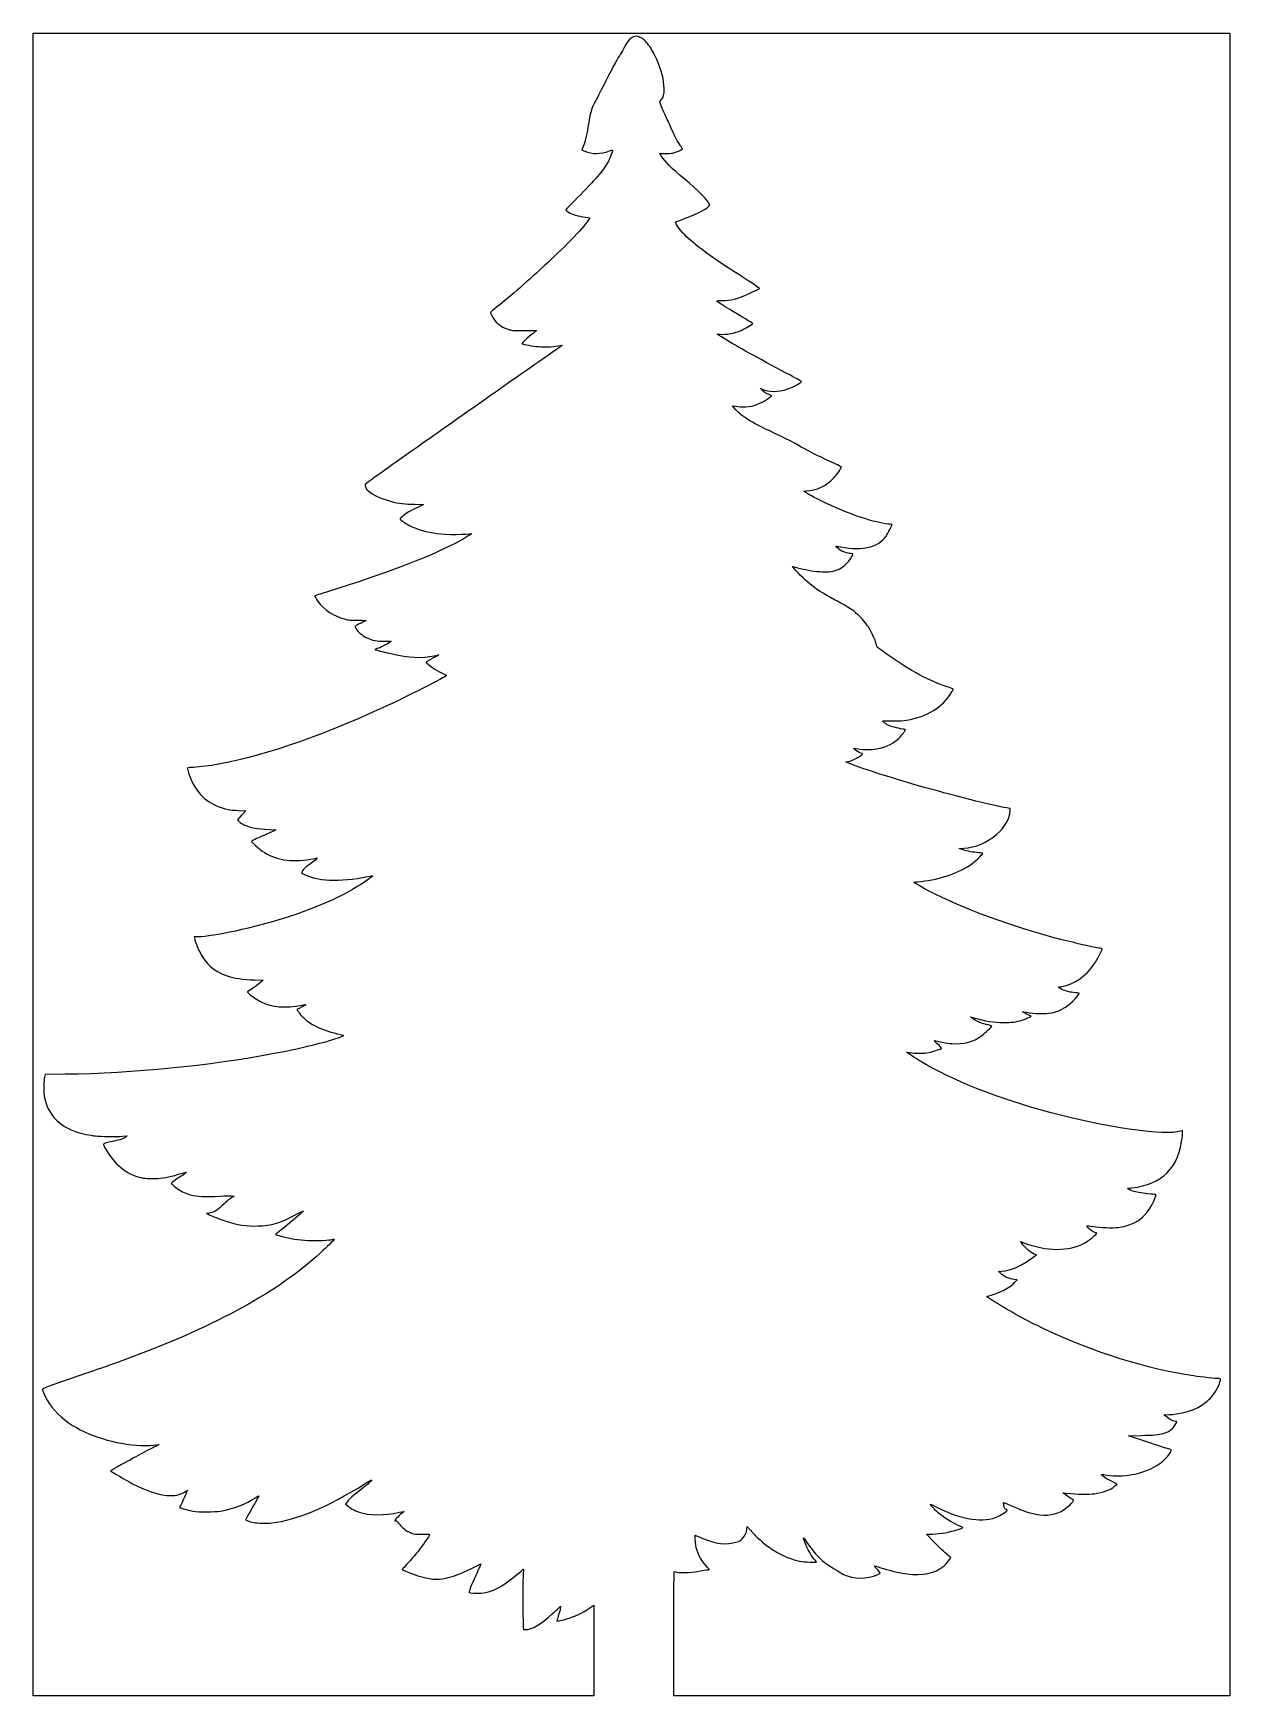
# Model space of a CAD drawing. Extents: x 0 to 102, y 0 to 141.
import ezdxf

# ---------------------------------------------------------------- set-up
doc = ezdxf.new("R2010")
doc.units = 0
doc.layers.add('Layer_2', color=7, linetype='CONTINUOUS')

msp = doc.modelspace()

# ---------------------------------------------------------------- linework, layer by layer
at = {"layer": 'Layer_2', "color": 7}
for points in [[(0, 70.555554), (0, 141.111105), (50.764723, 141.111105), (101.529446, 141.111105), (101.529446, 70.555554), (101.529446, 0), (77.946253, 0), (54.363056, 0), (54.363056, 5.276405)], [(53.289967, 134.945569), (53.162991, 135.288815), (53.282998, 135.446035)], [(46.659057, 131.485261), (46.539314, 131.201336), (46.791115, 131.0974)], [(53.293777, 130.708293), (53.167396, 130.906485), (53.615299, 130.903408)], [(47.051203, 125.464214), (47.23588, 125.441299), (47.124173, 125.276966)], [(61.841946, 110.826), (61.683196, 110.991269), (61.862917, 110.901557)], [(65.635812, 102.088048), (65.387363, 102.252595), (65.528473, 102.261696)], [(32.376946, 101.126227), (33.127363, 101.123845), (32.482779, 100.805753)], [(72.206313, 82.609529), (72.075537, 82.743961), (72.911869, 82.746077)], [(69.252714, 79.140436), (68.95528, 79.260607), (69.142795, 79.300824)], [(17.426727, 75.146255), (18.043593, 75.124135), (17.682631, 74.736079), (17.32167, 74.348022), (17.485221, 74.19671)], [(82.902787, 75.126559), (82.902787, 75.308262), (82.735219, 75.328211)], [(20.037778, 73.524867), (20.584584, 73.499811), (20.334153, 73.370541)], [(47.475047, 7.641063), (47.554422, 7.699237), (47.554422, 3.849658), (47.554422, 0.000077), (23.777205, 0.000077), (-0.000018, 0.000077), (-0.000018, 70.555554), (0, 70.555554)], [(78.916398, 71.801641), (78.581261, 71.911774), (78.969314, 71.934607)], [(22.807638, 69.957027), (22.753957, 69.85322), (22.907911, 69.762997)], [(13.983029, 64.417345), (13.646894, 64.417345), (13.671678, 64.30269)], [(18.807274, 60.760745), (19.504605, 60.737435), (19.145011, 60.440488)], [(79.68324, 57.505013), (79.533761, 57.639477), (79.815981, 57.552685)], [(2.69875, 52.745973), (1.005416, 52.722743), (0.956744, 52.511076)], [(7.584722, 47.492759), (7.955139, 47.519164), (7.832421, 47.412891)], [(16.823404, 42.421172), (17.048614, 42.397333), (16.894012, 42.309518)], [(14.922008, 40.966922), (14.699841, 40.946787), (14.862028, 40.864361)], [(84.960169, 37.297638), (85.130198, 37.420836), (85.030725, 37.445336)], [(82.038653, 35.890454), (81.897723, 36.011149), (82.144486, 36.03475)], [(83.326113, 35.122694), (83.484863, 35.295419), (83.225759, 35.323624)], [(81.58068, 33.438394), (80.875944, 33.882139), (80.998597, 33.914289)], [(96.243418, 23.610636), (95.927765, 23.837289), (96.378805, 23.860122)], [(94.502878, 21.547772), (92.926728, 22.073915), (93.991351, 22.095135)], [(12.97672, 17.359635), (13.094689, 17.438436), (12.985703, 17.222533)], [(87.76738, 16.937649), (87.365419, 17.224179), (87.612363, 17.201769)], [(91.788366, 17.803625), (91.97798, 17.969569), (91.488392, 18.205524)], [(12.54058, 16.226531), (12.416295, 15.979735), (12.507887, 15.944913)], [(26.652, 16.474334), (26.497349, 16.273354), (26.610133, 16.167526)], [(31.085663, 15.569917), (31.46202, 15.649588), (31.29733, 15.508396)], [(60.561781, 14.141635), (60.589583, 14.366208), (60.827608, 14.083996)], [(76.508711, 12.979469), (75.797902, 13.705417), (76.30763, 13.726451)], [(77.782301, 11.584138), (77.873, 11.720634), (77.786153, 11.789127)], [(37.240588, 10.830639), (37.986766, 11.201342), (37.932442, 11.059946)], [(44.570139, 7.445261), (44.743219, 7.602437), (44.718745, 7.39077)], [(41.584017, 5.882645), (41.600184, 5.609243), (41.775317, 5.609243)]]:
    msp.add_lwpolyline(points, dxfattribs=at)
for points in [[(50.058754, 139.733678), (49.976445, 139.569664), (49.865349, 139.379848), (49.811871, 139.311938)], [(50.92923, 140.796001), (50.614643, 140.661153), (50.380895, 140.375884), (50.058754, 139.733678)], [(51.487917, 140.762424), (51.238772, 140.882024), (51.1433, 140.887761), (50.92923, 140.796001)], [(52.217018, 140.112471), (51.966334, 140.450532), (51.76647, 140.628708), (51.487917, 140.762424)], [(52.904792, 138.878702), (52.620373, 139.504982), (52.477765, 139.760801), (52.217018, 140.112471)], [(49.811871, 139.311938), (49.639305, 139.092808), (49.226203, 138.335218), (48.590353, 137.0718)], [(53.531934, 136.419128), (53.52868, 137.155514), (53.325559, 137.952194), (52.904792, 138.878702)], [(48.590353, 137.0718), (48.248581, 136.392702), (47.860635, 135.63864), (47.728251, 135.396105)], [(53.282998, 135.446035), (53.493339, 135.721595), (53.534297, 135.881702), (53.531934, 136.419128)], [(47.728251, 135.396105), (47.359596, 134.7207), (47.258139, 134.377501), (47.064173, 133.149716)], [(53.682508, 134.055517), (53.536448, 134.35626), (53.359801, 134.756783), (53.289967, 134.945569)], [(47.064173, 133.149716), (46.937057, 132.345108), (46.821556, 131.870569), (46.659057, 131.485261)], [(54.19167, 132.926628), (54.057693, 133.246774), (53.828569, 133.754774), (53.682508, 134.055517)], [(54.932405, 131.555204), (54.665031, 131.908513), (54.455026, 132.297319), (54.19167, 132.926628)], [(54.274863, 130.946798), (54.492663, 130.994613), (55.041689, 131.231744), (55.080683, 131.294845)], [(55.080683, 131.294845), (55.092748, 131.31435), (55.026015, 131.43151), (54.932405, 131.555204)], [(48.801507, 130.24555), (48.43127, 129.537609), (47.912335, 128.918328), (46.399098, 127.378606)], [(46.791115, 131.0974), (47.435281, 130.83151), (48.089561, 130.840198), (48.909346, 131.125526)], [(49.129831, 131.19805), (49.203801, 131.19805), (49.018497, 130.660461), (48.801507, 130.24555)], [(48.909346, 131.125526), (49.023947, 131.165414), (49.123166, 131.19805), (49.129831, 131.19805)], [(55.333196, 128.682185), (54.069446, 129.738836), (53.639731, 130.165744), (53.293777, 130.708293)], [(53.615299, 130.903408), (53.867513, 130.901688), (54.155673, 130.920632), (54.274863, 130.946798)], [(57.213839, 126.847075), (56.955613, 127.236806), (56.319544, 127.857476), (55.333196, 128.682185)], [(46.399098, 127.378606), (45.734552, 126.702429), (45.190833, 126.136133), (45.190833, 126.12017)], [(45.190833, 126.12017), (45.190833, 126.080094), (45.391197, 125.931243), (45.56125, 125.844988)], [(45.56125, 125.844988), (45.862642, 125.692113), (46.474264, 125.535807), (47.051203, 125.464214)], [(55.06956, 125.304329), (55.794738, 125.574899), (56.240085, 125.765829), (56.708193, 126.006843)], [(56.708193, 126.006843), (57.068328, 126.192266), (57.396946, 126.442994), (57.396946, 126.532347)], [(57.396946, 126.532347), (57.396946, 126.553451), (57.314547, 126.695078), (57.213839, 126.847075)], [(47.124173, 125.276966), (46.565021, 124.454388), (45.107508, 122.955053), (42.966383, 120.999868)], [(55.463943, 123.805893), (54.976022, 124.270574), (54.469681, 124.938582), (54.511128, 125.062922)], [(54.511128, 125.062922), (54.51806, 125.083679), (54.769343, 125.192313), (55.06956, 125.304329)], [(59.601806, 120.793355), (57.934193, 121.83454), (56.234706, 123.07184), (55.463943, 123.805893)], [(42.966383, 120.999868), (41.586764, 119.740059), (39.836529, 118.235217), (39.116937, 117.690133)], [(61.630229, 119.444075), (61.630229, 119.476362), (60.391532, 120.300285), (59.601806, 120.793355)], [(58.441304, 118.416377), (59.265235, 118.41381), (59.698824, 118.531379), (60.81889, 119.061032)], [(60.81889, 119.061032), (61.177842, 119.230771), (61.507248, 119.380976), (61.550905, 119.394821)], [(61.550905, 119.394821), (61.594561, 119.408667), (61.630258, 119.43083), (61.630229, 119.444075)], [(38.807623, 117.40444), (38.803998, 117.308745), (39.018165, 116.899687), (39.167567, 116.716998)], [(39.116937, 117.690133), (38.947923, 117.562106), (38.808731, 117.433544), (38.807623, 117.40444)], [(58.035611, 118.350914), (57.951545, 118.417536), (57.953749, 118.417892), (58.441304, 118.416377)], [(59.284306, 117.545597), (58.80503, 117.82929), (58.207799, 118.214459), (58.035611, 118.350914)], [(61.055872, 116.464155), (61.045315, 116.495799), (60.644667, 116.740378), (59.284306, 117.545597)], [(39.167567, 116.716998), (39.469788, 116.347433), (39.871676, 116.09962), (40.410696, 115.950452)], [(40.410696, 115.950452), (40.671104, 115.878385), (40.771072, 115.872253), (41.704223, 115.871103)], [(41.704223, 115.871103), (42.260441, 115.870415), (42.712878, 115.86755), (42.70964, 115.864729)], [(42.70964, 115.864729), (42.706385, 115.861911), (42.570024, 115.760711), (42.406578, 115.639845)], [(58.287708, 115.563422), (58.788178, 115.507985), (59.523694, 115.642264), (60.070439, 115.888885)], [(60.070439, 115.888885), (60.425595, 116.049086), (61.069024, 116.424702), (61.055872, 116.464155)], [(42.406578, 115.639845), (41.991206, 115.332678), (41.43361, 114.789), (41.497364, 114.753322)], [(41.497364, 114.753322), (41.593196, 114.699693), (42.428827, 114.550084), (42.8625, 114.508915)], [(42.8625, 114.508915), (43.379559, 114.459829), (44.021624, 114.485764), (44.554381, 114.577228)], [(44.836604, 114.577757), (44.788897, 114.543216), (44.170425, 114.112291), (43.462223, 113.620148)], [(44.554381, 114.577228), (44.907518, 114.63786), (44.919622, 114.637883), (44.836604, 114.577757)], [(58.031946, 115.58279), (58.031946, 115.587719), (58.14704, 115.579004), (58.287708, 115.563422)], [(58.622848, 115.207353), (58.297852, 115.408914), (58.031946, 115.57786), (58.031946, 115.58279)], [(63.94038, 112.240989), (61.413649, 113.579698), (59.758704, 114.502901), (58.622848, 115.207353)], [(43.462223, 113.620148), (42.049594, 112.638483), (39.773336, 111.039497), (35.292718, 107.881383)], [(65.184687, 111.556599), (65.179078, 111.5734), (64.619153, 111.881364), (63.94038, 112.240989)], [(64.029167, 110.918649), (64.467666, 111.060471), (65.212913, 111.471914), (65.184687, 111.556599)], [(61.072022, 109.496894), (61.58651, 109.63298), (62.128374, 109.8999), (62.52509, 110.212666)], [(62.442826, 110.437605), (62.208701, 110.518784), (62.019683, 110.640961), (61.841946, 110.826)], [(61.862917, 110.901557), (62.388639, 110.639127), (63.184304, 110.645411), (64.029167, 110.918649)], [(62.64856, 110.365466), (62.622081, 110.375097), (62.529498, 110.407551), (62.442826, 110.437605)], [(62.52509, 110.212666), (62.636747, 110.300693), (62.679884, 110.354081), (62.64856, 110.365466)], [(59.605069, 109.152764), (59.325148, 109.45032), (59.283079, 109.525287), (59.416598, 109.488613)], [(59.416598, 109.488613), (59.842199, 109.371717), (60.61338, 109.375572), (61.072022, 109.496894)], [(63.281634, 106.976259), (60.988607, 108.048798), (60.209975, 108.509745), (59.605069, 109.152764)], [(35.292718, 107.881383), (33.680802, 106.745238), (31.415538, 105.14892), (30.258795, 104.334003)], [(64.851497, 106.175233), (64.498559, 106.37702), (63.792121, 106.737483), (63.281634, 106.976259)], [(67.239446, 104.941246), (66.118579, 105.469267), (65.782431, 105.642974), (64.851497, 106.175233)], [(68.58, 104.269159), (68.58, 104.308439), (68.53727, 104.329865), (67.239446, 104.941246)], [(30.258795, 104.334003), (28.271594, 102.934032), (28.155519, 102.846394), (28.153648, 102.74459)], [(65.528473, 102.261696), (66.545598, 102.32725), (67.252943, 102.653761), (67.924635, 103.367777)], [(67.924635, 103.367777), (68.170081, 103.628687), (68.58, 104.192485), (68.58, 104.269159)], [(28.153648, 102.74459), (28.145473, 102.299275), (29.064294, 101.721301), (30.304163, 101.391847)], [(70.290973, 100.001816), (68.66227, 100.536991), (66.545195, 101.485766), (65.635812, 102.088048)], [(30.304163, 101.391847), (31.059969, 101.191018), (31.543929, 101.128999), (32.376946, 101.126227)], [(32.482779, 100.805753), (31.779575, 100.458733), (31.581214, 100.335442), (31.299759, 100.070465)], [(31.299759, 100.070465), (31.119866, 99.901102), (31.116029, 99.893525), (31.176285, 99.826477)], [(31.176285, 99.826477), (31.289395, 99.70062), (31.657068, 99.45865), (31.982225, 99.296074)], [(31.982225, 99.296074), (32.561636, 99.006377), (33.376174, 98.775967), (34.254723, 98.653251)], [(72.559783, 99.45203), (71.93107, 99.52055), (71.262769, 99.682493), (70.290973, 100.001816)], [(72.368955, 98.437163), (72.534277, 98.670118), (72.899757, 99.373346), (72.870639, 99.402463)], [(72.870639, 99.402463), (72.860956, 99.412147), (72.721068, 99.434452), (72.559783, 99.45203)], [(36.300833, 98.081002), (34.017799, 96.804186), (30.152049, 95.313341), (24.888473, 93.679767)], [(34.254723, 98.653251), (35.030018, 98.544959), (36.85998, 98.549521), (37.214291, 98.660633)], [(37.214291, 98.660633), (37.318807, 98.693409), (36.746392, 98.330187), (36.300833, 98.081002)], [(68.624429, 97.150285), (68.470566, 97.228782), (68.073238, 97.541898), (68.097154, 97.565811)], [(68.097154, 97.565811), (68.105621, 97.574277), (68.293123, 97.549856), (68.513838, 97.51155)], [(68.513838, 97.51155), (70.435531, 97.178045), (71.688957, 97.478993), (72.368955, 98.437163)], [(67.887646, 95.458018), (68.581828, 95.624139), (69.149854, 96.083244), (69.490746, 96.753714)], [(69.408791, 96.943288), (69.253743, 96.943288), (68.790592, 97.065515), (68.624429, 97.150285)], [(69.490746, 96.753714), (69.57513, 96.919677), (69.564922, 96.943288), (69.408791, 96.943288)], [(65.687223, 94.536689), (65.307303, 94.866074), (64.400568, 95.809506), (64.432873, 95.841812)], [(64.432873, 95.841812), (64.438959, 95.847897), (64.632401, 95.80531), (64.862736, 95.747165)], [(64.862736, 95.747165), (65.857258, 95.496113), (66.307822, 95.42186), (66.957223, 95.40199)], [(66.957223, 95.40199), (67.50581, 95.385215), (67.609461, 95.391433), (67.887646, 95.458018)], [(23.889414, 93.362571), (23.866925, 93.341378), (24.020436, 93.07549), (24.181165, 92.857262)], [(24.888473, 93.679767), (24.345195, 93.511161), (23.895619, 93.368421), (23.889414, 93.362571)], [(68.00397, 93.031622), (67.075238, 93.50579), (66.281604, 94.021368), (65.687223, 94.536689)], [(24.181165, 92.857262), (24.692467, 92.163048), (25.492889, 91.639551), (26.415046, 91.396243)], [(69.736219, 91.974601), (69.621823, 92.10756), (68.637759, 92.708037), (68.00397, 93.031622)], [(70.015055, 91.716005), (69.89517, 91.819325), (69.769694, 91.935694), (69.736219, 91.974601)], [(26.415046, 91.396243), (26.812819, 91.291294), (26.85764, 91.286978), (27.578992, 91.284219)], [(28.249271, 91.249725), (27.958807, 91.134853), (27.305, 90.793088), (27.305, 90.756121)], [(27.305, 90.756121), (27.305, 90.670126), (27.521882, 90.384977), (27.748606, 90.172887)], [(27.578992, 91.284219), (28.060195, 91.282367), (28.300558, 91.27001), (28.249271, 91.249725)], [(70.864407, 90.716761), (70.630251, 91.071581), (70.267214, 91.498682), (70.015055, 91.716005)], [(71.579989, 89.081451), (71.57438, 89.318182), (71.155195, 90.276132), (70.864407, 90.716761)], [(27.748606, 90.172887), (28.051308, 89.889724), (28.514241, 89.66241), (28.987094, 89.56475)], [(28.987094, 89.56475), (29.271375, 89.506036), (29.429887, 89.49567), (29.871273, 89.506912)], [(29.287626, 88.914975), (29.138216, 88.861709), (29.004342, 88.808274), (28.990126, 88.796225)], [(30.381236, 89.492783), (30.296673, 89.408217), (29.519713, 88.997711), (29.287626, 88.914975)], [(29.871273, 89.506912), (30.167061, 89.514452), (30.396548, 89.50797), (30.381236, 89.492783)], [(72.541, 88.329278), (71.632188, 88.97784), (71.581505, 89.017512), (71.579989, 89.081451)], [(28.990126, 88.796225), (28.967583, 88.777122), (30.289892, 88.462617), (30.99153, 88.320184)], [(30.99153, 88.320184), (32.238442, 88.067055), (33.409467, 88.07922), (34.412854, 88.355723)], [(33.340543, 87.750735), (33.305618, 87.715812), (33.618609, 87.436931), (33.919583, 87.2348)], [(33.920332, 88.071084), (33.610301, 87.903743), (33.349393, 87.759588), (33.340543, 87.750735)], [(34.412854, 88.355723), (34.451999, 88.366518), (34.230366, 88.23842), (33.920332, 88.071084)], [(77.655211, 85.597201), (76.085885, 86.106542), (74.37469, 87.020686), (72.541, 88.329278)], [(35.065237, 86.603366), (35.069206, 86.506489), (31.56494, 84.726264), (29.68625, 83.870758)], [(33.919583, 87.2348), (34.094208, 87.117526), (34.42322, 86.932273), (34.650722, 86.823129)], [(34.650722, 86.823129), (34.878224, 86.713983), (35.064756, 86.615093), (35.065237, 86.603366)], [(74.100973, 82.808763), (75.870705, 83.112716), (77.155979, 83.898391), (77.895008, 85.128018)], [(78.069723, 85.440692), (78.069723, 85.452783), (77.883192, 85.523208), (77.655211, 85.597201)], [(77.895008, 85.128018), (77.9911, 85.287903), (78.069723, 85.428606), (78.069723, 85.440692)], [(29.68625, 83.870758), (23.925601, 81.247504), (18.876519, 79.548019), (15.134167, 78.972627)], [(72.54875, 82.374706), (72.432333, 82.429919), (72.278237, 82.535588), (72.206313, 82.609529)], [(73.757015, 82.054996), (73.319296, 82.124494), (72.769685, 82.26992), (72.54875, 82.374706)], [(72.911869, 82.746077), (73.533889, 82.747665), (73.838594, 82.763699), (74.100973, 82.808763)], [(73.444031, 81.262294), (73.646284, 81.4514), (74.01278, 81.918929), (74.01278, 81.987834)], [(74.01278, 81.987834), (74.01278, 82.002439), (73.897686, 82.032665), (73.757015, 82.054996)], [(69.69125, 80.328474), (69.604446, 80.4213), (69.598103, 80.438106), (69.655973, 80.421964)], [(71.225833, 80.326873), (72.143795, 80.412545), (72.856778, 80.71321), (73.444031, 81.262294)], [(69.142795, 79.300824), (69.427392, 79.361858), (69.801875, 79.531139), (70.105773, 79.736119)], [(75.612543, 77.101681), (73.026177, 77.826875), (70.497803, 78.637395), (69.252714, 79.140436)], [(69.655973, 80.421964), (69.982427, 80.3309), (70.762627, 80.283643), (71.225833, 80.326873)], [(70.229238, 80.007404), (70.028623, 80.066166), (69.820271, 80.190509), (69.69125, 80.328474)], [(70.105773, 79.736119), (70.256135, 79.837452), (70.379167, 79.930125), (70.379167, 79.941962)], [(70.379167, 79.941962), (70.379167, 79.953789), (70.311698, 79.983248), (70.229238, 80.007404)], [(13.277141, 78.77538), (13.104417, 78.77538), (13.088101, 78.768501), (13.088576, 78.696005)], [(13.088576, 78.696005), (13.089449, 78.563692), (13.355627, 77.815181), (13.513608, 77.500824)], [(15.134167, 78.972627), (14.4865, 78.873048), (13.566982, 78.77538), (13.277141, 78.77538)], [(13.513608, 77.500824), (14.121789, 76.290636), (15.141555, 75.521698), (16.527639, 75.228148)], [(82.735219, 75.328211), (82.039092, 75.4111), (78.492615, 76.294133), (75.612543, 77.101681)], [(16.527639, 75.228148), (16.69133, 75.193483), (17.068941, 75.159087), (17.426727, 75.146255)], [(81.777523, 73.140205), (82.440383, 73.710678), (82.902787, 74.526928), (82.902787, 75.126559)], [(17.485221, 74.19671), (17.575173, 74.113485), (17.777516, 73.983159), (17.934872, 73.907089)], [(17.934872, 73.907089), (18.416755, 73.674139), (18.968326, 73.573889), (20.037778, 73.524867)], [(19.575681, 73.025728), (18.905127, 72.741245), (18.520834, 72.561005), (18.520834, 72.530999)], [(18.520834, 72.530999), (18.520834, 72.479281), (19.219385, 71.832661), (19.420417, 71.698292)], [(20.334153, 73.370541), (20.196417, 73.299442), (19.855105, 73.144274), (19.575681, 73.025728)], [(78.969314, 71.934607), (79.943613, 71.991926), (80.94063, 72.419959), (81.777523, 73.140205)], [(19.420417, 71.698292), (20.55125, 70.942433), (21.867369, 70.717839), (23.523727, 70.998054)], [(23.496678, 70.593532), (23.082628, 70.312907), (22.908481, 70.152035), (22.807638, 69.957027)], [(24.009111, 71.003171), (23.954983, 70.932207), (23.724388, 70.747869), (23.496678, 70.593532)], [(23.523727, 70.998054), (23.801464, 71.045038), (24.046438, 71.094441), (24.068114, 71.10784)], [(24.068114, 71.10784), (24.089789, 71.121228), (24.063238, 71.074132), (24.009111, 71.003171)], [(80.248136, 71.555771), (79.769412, 71.589479), (79.296091, 71.676866), (78.916398, 71.801641)], [(79.511496, 70.507945), (79.794555, 70.694082), (80.574454, 71.421834), (80.574454, 71.499825)], [(80.574454, 71.499825), (80.574454, 71.517976), (80.42761, 71.543135), (80.248136, 71.555771)], [(22.907911, 69.762997), (23.956337, 69.148576), (26.015024, 69.059772), (28.374822, 69.527169)], [(28.554564, 69.38658), (28.237696, 69.140824), (27.377562, 68.58531), (26.899306, 68.317552)], [(28.374822, 69.527169), (28.643077, 69.5803), (28.840745, 69.607232), (28.81408, 69.587017)], [(28.81408, 69.587017), (28.787418, 69.566803), (28.670636, 69.476604), (28.554564, 69.38658)], [(75.023432, 69.090897), (76.6822, 69.217908), (78.351002, 69.74481), (79.511496, 70.507945)], [(26.899306, 68.317552), (25.46313, 67.513478), (23.523334, 66.704975), (21.43125, 66.038479)], [(74.743715, 69.034435), (74.723818, 69.054305), (74.832702, 69.076292), (75.023432, 69.090897)], [(76.535148, 68.033889), (75.834597, 68.380335), (74.845235, 68.932912), (74.743715, 69.034435)], [(87.929871, 64.010127), (83.942873, 64.985302), (79.595319, 66.520531), (76.535148, 68.033889)], [(21.43125, 66.038479), (18.754894, 65.185843), (15.224061, 64.417345), (13.983029, 64.417345)], [(13.671678, 64.30269), (13.732463, 64.021491), (13.916863, 63.521426), (14.092881, 63.16045)], [(90.54629, 63.440839), (90.24339, 63.482355), (88.832965, 63.78924), (87.929871, 64.010127)], [(14.092881, 63.16045), (14.588627, 62.143772), (15.372536, 61.460896), (16.455278, 61.102523)], [(87.272752, 60.204919), (88.352381, 60.392276), (89.313279, 61.059915), (90.0235, 62.116171)], [(90.0235, 62.116171), (90.268531, 62.480582), (90.742759, 63.352214), (90.717889, 63.392457)], [(90.717889, 63.392457), (90.708655, 63.407406), (90.631436, 63.429166), (90.54629, 63.440839)], [(16.455278, 61.102523), (17.091473, 60.891954), (17.751689, 60.796017), (18.807274, 60.760745)], [(18.217616, 59.77041), (18.154666, 59.729965), (18.160455, 59.718136), (18.309167, 59.583328)], [(19.145011, 60.440488), (18.840549, 60.18907), (18.610212, 60.022642), (18.217616, 59.77041)], [(18.309167, 59.583328), (18.520415, 59.39183), (19.040564, 59.043237), (19.340253, 58.892318)], [(87.282626, 59.959192), (87.101267, 60.046685), (86.961358, 60.126748), (86.971719, 60.137109)], [(86.971719, 60.137109), (86.982091, 60.14748), (87.117547, 60.177984), (87.272752, 60.204919)], [(88.450219, 59.669582), (87.956575, 59.708817), (87.637615, 59.787933), (87.282626, 59.959192)], [(88.216359, 58.955757), (88.457143, 59.20414), (88.758898, 59.571358), (88.758898, 59.615996)], [(88.758898, 59.615996), (88.758898, 59.631977), (88.619991, 59.656088), (88.450219, 59.669582)], [(19.340253, 58.892318), (20.262626, 58.427816), (21.347116, 58.342136), (22.819057, 58.617477)], [(22.404253, 58.273831), (22.326729, 58.248378), (22.592767, 57.884118), (22.91785, 57.570629)], [(23.128789, 58.656969), (23.143275, 58.642496), (22.514782, 58.310132), (22.404253, 58.273831)], [(22.819057, 58.617477), (22.980864, 58.647745), (23.120244, 58.665515), (23.128789, 58.656969)], [(84.351289, 57.833186), (84.037974, 57.965859), (83.839595, 58.104786), (84.031677, 58.057023)], [(84.031677, 58.057023), (84.584704, 57.919498), (85.634169, 57.854236), (86.156496, 57.924891)], [(86.156496, 57.924891), (86.9692, 58.034825), (87.657527, 58.379302), (88.216359, 58.955757)], [(22.91785, 57.570629), (23.070359, 57.423563), (23.321277, 57.218575), (23.475447, 57.115104)], [(23.475447, 57.115104), (24.05658, 56.725077), (24.961554, 56.365233), (25.830327, 56.178738)], [(80.852439, 56.984979), (80.300819, 57.126553), (79.911429, 57.299744), (79.68324, 57.505013)], [(79.815981, 57.552685), (80.791256, 57.252762), (81.482544, 57.138073), (82.320704, 57.137139)], [(80.486261, 56.029423), (80.738022, 56.218095), (81.350564, 56.78705), (81.350564, 56.832222)], [(81.350564, 56.832222), (81.350564, 56.845928), (81.126409, 56.914664), (80.852439, 56.984979)], [(82.320704, 57.137139), (83.012174, 57.136345), (83.384803, 57.186489), (83.902965, 57.349969)], [(83.902965, 57.349969), (84.222484, 57.450778), (84.666677, 57.640696), (84.666677, 57.676505)], [(84.666677, 57.676505), (84.666677, 57.689231), (84.524749, 57.759738), (84.351289, 57.833186)], [(26.211389, 55.96931), (25.536584, 55.623865), (23.095618, 55.003655), (20.443472, 54.503791)], [(25.830327, 56.178738), (26.41402, 56.053437), (26.395552, 56.063586), (26.211389, 55.96931)], [(76.861337, 55.219851), (76.620521, 55.411756), (76.390071, 55.641526), (76.462461, 55.617552)], [(76.462461, 55.617552), (76.663629, 55.550922), (77.611407, 55.38316), (77.958072, 55.352818)], [(77.015075, 54.892252), (77.119046, 54.892252), (77.027405, 55.087504), (76.861337, 55.219851)], [(77.958072, 55.352818), (78.920597, 55.268574), (79.776727, 55.497696), (80.486261, 56.029423)], [(20.443472, 54.503791), (14.881732, 53.45553), (8.525664, 52.825888), (2.69875, 52.745973)], [(75.267039, 53.859874), (74.859065, 54.105717), (74.080799, 54.619218), (74.094856, 54.633278)], [(74.094856, 54.633278), (74.100756, 54.639178), (74.247433, 54.618117), (74.420788, 54.586473)], [(74.420788, 54.586473), (74.836176, 54.510633), (75.635355, 54.510485), (75.974377, 54.586209)], [(86.390176, 49.473633), (81.923234, 50.663925), (78.009655, 52.207186), (75.267039, 53.859874)], [(75.974377, 54.586209), (76.112217, 54.61699), (76.388542, 54.69844), (76.588432, 54.767213)], [(76.588432, 54.767213), (76.78832, 54.835983), (76.980312, 54.892252), (77.015075, 54.892252)], [(0.956744, 52.511076), (0.924452, 52.370641), (0.907486, 52.061962), (0.906332, 51.593853)], [(0.906332, 51.593853), (0.904723, 50.9412), (0.911496, 50.862627), (0.996674, 50.545899)], [(0.996674, 50.545899), (1.409483, 49.010903), (2.601341, 48.022327), (4.495819, 47.643568)], [(97.355049, 47.928723), (96.097114, 47.501643), (91.202748, 48.191243), (86.390176, 49.473633)], [(4.495819, 47.643568), (4.729806, 47.596787), (5.087937, 47.538648), (5.291666, 47.514375)], [(5.291666, 47.514375), (5.707212, 47.464861), (7.019951, 47.452494), (7.584722, 47.492759)], [(5.988337, 46.844178), (5.930259, 46.813134), (5.931098, 46.802183), (6.002264, 46.662486)], [(6.885817, 47.077326), (6.419189, 46.985052), (6.093684, 46.900491), (5.988337, 46.844178)], [(6.002264, 46.662486), (6.661242, 45.368927), (7.668341, 44.433546), (8.77938, 44.083137)], [(7.832421, 47.412891), (7.668023, 47.270524), (7.422272, 47.183405), (6.885817, 47.077326)], [(96.220553, 44.397708), (96.972983, 45.146915), (97.390453, 46.159073), (97.506594, 47.515735)], [(97.529269, 47.968059), (97.52112, 47.976181), (97.442734, 47.958481), (97.355049, 47.928723)], [(97.506594, 47.515735), (97.527205, 47.756379), (97.537394, 47.959923), (97.529269, 47.968059)], [(8.77938, 44.083137), (9.304686, 43.917463), (9.651308, 43.875492), (10.318751, 43.896751)], [(10.318751, 43.896751), (11.005519, 43.918632), (11.429266, 43.994919), (12.336053, 44.259979)], [(12.420973, 44.006497), (12.073434, 43.79608), (11.712223, 43.534259), (11.712223, 43.492767)], [(12.336053, 44.259979), (12.642939, 44.349683), (12.925778, 44.43031), (12.964584, 44.439147)], [(12.964584, 44.439147), (13.086691, 44.46696), (12.785265, 44.227059), (12.420973, 44.006497)], [(93.223559, 43.110489), (94.485399, 43.24772), (95.505749, 43.68596), (96.220553, 44.397708)], [(11.712223, 43.492767), (11.712223, 43.451253), (12.08782, 43.124657), (12.289566, 42.990746)], [(12.289566, 42.990746), (12.580849, 42.797405), (13.035898, 42.589844), (13.335001, 42.513893)], [(13.335001, 42.513893), (13.925066, 42.364062), (14.531747, 42.338334), (15.858987, 42.406858)], [(15.858987, 42.406858), (16.265552, 42.42784), (16.699539, 42.434296), (16.823404, 42.421172)], [(93.422507, 42.79769), (93.179366, 42.87266), (92.832976, 43.032513), (92.85845, 43.057993)], [(92.85845, 43.057993), (92.866334, 43.065877), (93.030646, 43.08951), (93.223559, 43.110489)], [(94.826669, 42.578208), (94.183258, 42.637953), (93.69103, 42.714894), (93.422507, 42.79769)], [(95.277461, 42.528371), (95.272064, 42.533266), (95.069202, 42.555687), (94.826669, 42.578208)], [(94.939657, 41.68371), (95.086712, 41.970232), (95.3013, 42.506797), (95.277461, 42.528371)], [(16.039813, 41.602467), (15.579107, 41.17063), (15.277519, 40.999159), (14.922008, 40.966922)], [(16.894012, 42.309518), (16.693173, 42.19544), (16.515759, 42.048586), (16.039813, 41.602467)], [(22.916001, 41.160285), (22.95223, 41.124058), (21.057597, 39.510364), (20.699237, 39.272229)], [(22.34123, 40.875294), (22.64769, 41.041704), (22.906337, 41.169947), (22.916001, 41.160285)], [(92.062657, 39.75481), (93.422705, 39.913314), (94.35016, 40.53513), (94.939657, 41.68371)], [(14.862028, 40.864361), (15.138657, 40.723772), (15.85945, 40.436977), (16.268483, 40.304746)], [(16.268483, 40.304746), (17.307146, 39.968969), (18.105518, 39.845157), (19.050001, 39.873394)], [(19.050001, 39.873394), (20.250033, 39.909271), (20.960469, 40.125539), (22.34123, 40.875294)], [(89.765016, 39.482652), (89.590147, 39.601246), (89.365992, 39.847755), (89.401102, 39.882866)], [(89.401102, 39.882866), (89.411712, 39.893475), (89.640648, 39.868896), (89.909848, 39.828219)], [(89.909848, 39.828219), (90.533641, 39.73399), (91.578348, 39.698366), (92.062657, 39.75481)], [(20.699237, 39.272229), (20.626476, 39.223879), (20.566945, 39.172592), (20.566945, 39.158257)], [(20.566945, 39.158257), (20.566945, 39.120461), (21.357513, 38.916491), (21.878953, 38.819757)], [(21.878953, 38.819757), (22.691452, 38.669021), (23.325227, 38.6203), (24.200556, 38.64129)], [(24.200556, 38.64129), (24.659836, 38.652297), (25.105796, 38.681657), (25.25889, 38.710952)], [(25.537655, 38.748851), (25.561314, 38.727605), (24.884338, 38.051192), (24.350991, 37.563166)], [(25.25889, 38.710952), (25.40441, 38.738802), (25.529855, 38.755854), (25.537655, 38.748851)], [(83.814087, 38.49955), (83.783906, 38.55556), (83.78821, 38.559232), (83.84707, 38.527728)], [(84.502823, 37.754475), (84.341835, 37.889082), (83.865175, 38.404729), (83.814087, 38.49955)], [(83.84707, 38.527728), (83.884299, 38.507805), (84.122559, 38.420328), (84.376533, 38.333333)], [(84.376533, 38.333333), (86.332552, 37.663345), (88.2283, 37.754616), (89.467809, 38.578449)], [(89.467809, 38.578449), (89.710559, 38.739792), (90.240556, 39.20816), (90.240556, 39.261338)], [(90.088797, 39.325404), (90.005326, 39.347735), (89.859625, 39.41849), (89.765016, 39.482652)], [(90.240556, 39.261338), (90.240556, 39.27425), (90.172262, 39.303082), (90.088797, 39.325404)], [(24.350991, 37.563166), (20.818512, 34.33086), (15.633125, 31.466129), (8.413751, 28.758436)], [(82.144486, 36.03475), (83.07918, 36.124171), (83.765395, 36.431953), (84.960169, 37.297638)], [(85.030725, 37.445336), (84.90159, 37.477131), (84.677745, 37.608216), (84.502823, 37.754475)], [(83.225759, 35.323624), (82.801431, 35.36981), (82.451472, 35.536915), (82.038653, 35.890454)], [(80.998597, 33.914289), (81.98095, 34.171776), (82.882192, 34.639687), (83.326113, 35.122694)], [(85.817821, 31.116987), (84.335721, 31.819826), (82.915302, 32.598032), (81.58068, 33.438394)], [(98.468484, 27.147433), (94.54596, 27.714088), (89.957516, 29.153861), (85.817821, 31.116987)], [(8.413751, 28.758436), (7.221146, 28.311139), (6.124352, 27.923548), (3.951112, 27.181403)], [(3.951112, 27.181403), (1.244072, 26.25697), (0.775455, 26.081302), (0.776757, 25.991431)], [(100.611419, 26.916949), (100.384057, 26.916949), (99.131104, 27.051709), (98.468484, 27.147433)], [(100.6968, 26.63231), (100.777672, 26.90641), (100.774513, 26.916949), (100.611419, 26.916949)], [(0.776757, 25.991431), (0.778051, 25.902137), (1.023344, 25.352878), (1.185303, 25.076618)], [(99.72806, 25.105815), (100.146107, 25.485034), (100.542664, 26.109909), (100.6968, 26.63231)], [(1.185303, 25.076618), (1.652894, 24.279037), (2.412662, 23.527546), (3.340148, 22.945251)], [(96.378805, 23.860122), (97.221736, 23.902784), (98.113376, 24.114268), (98.711912, 24.413504)], [(98.711912, 24.413504), (99.037095, 24.576077), (99.466874, 24.868891), (99.72806, 25.105815)], [(3.340148, 22.945251), (4.975965, 21.918255), (7.448427, 21.236072), (9.525001, 21.238774)], [(95.878274, 22.261949), (96.229673, 22.357091), (96.462413, 22.481553), (96.661822, 22.680962)], [(96.924564, 23.283333), (96.747028, 23.283333), (96.602558, 23.352752), (96.243418, 23.610636)], [(96.661822, 22.680962), (96.809544, 22.828679), (97.04792, 23.183405), (97.048836, 23.256875)], [(97.048836, 23.256875), (97.049101, 23.271427), (96.993094, 23.283333), (96.924564, 23.283333)], [(9.525001, 21.238774), (10.030103, 21.239567), (10.495191, 21.276384), (10.670059, 21.329756)], [(10.670059, 21.329756), (10.709673, 21.341847), (10.369021, 21.161896), (9.913056, 20.929867)], [(93.991351, 22.095135), (95.112856, 22.117492), (95.457118, 22.147924), (95.878274, 22.261949)], [(96.325973, 20.956675), (96.190155, 20.992396), (95.369764, 21.258392), (94.502878, 21.547772)], [(8.343195, 20.092051), (7.935737, 19.863279), (7.368873, 19.547155), (7.083497, 19.38955)], [(9.913056, 20.929867), (9.457091, 20.697838), (8.750653, 20.32082), (8.343195, 20.092051)], [(90.965208, 18.748251), (92.84339, 18.440204), (94.985007, 19.011045), (96.06139, 20.106619)], [(96.06139, 20.106619), (96.314826, 20.364569), (96.557198, 20.712792), (96.567874, 20.834289)], [(96.567874, 20.834289), (96.571631, 20.876961), (96.50944, 20.908423), (96.325973, 20.956675)], [(6.56315, 19.083689), (6.561139, 19.057443), (7.928215, 18.264796), (8.431389, 18.000446)], [(7.083497, 19.38955), (6.798122, 19.231949), (6.563966, 19.094312), (6.56315, 19.083689)], [(28.089109, 17.958956), (28.452458, 18.18618), (28.735713, 18.346047), (28.718563, 18.314212)], [(90.812337, 18.609133), (90.709776, 18.701343), (90.631108, 18.78203), (90.637513, 18.788436)], [(90.637513, 18.788436), (90.643916, 18.794838), (90.791385, 18.776767), (90.965208, 18.748251)], [(91.488392, 18.205524), (91.162055, 18.362803), (90.936628, 18.497383), (90.812337, 18.609133)], [(8.431389, 18.000446), (9.701779, 17.333034), (10.768699, 16.995479), (11.624028, 16.990348)], [(11.624028, 16.990348), (12.189678, 16.986962), (12.577139, 17.092734), (12.97672, 17.359635)], [(12.985703, 17.222533), (12.92576, 17.103788), (12.82905, 16.88664), (12.77079, 16.739978)], [(19.145184, 16.956545), (19.135846, 16.932204), (18.880423, 16.477782), (18.577576, 15.946699)], [(18.867956, 16.808048), (19.029768, 16.914053), (19.154521, 16.980876), (19.145184, 16.956545)], [(20.25067, 14.672934), (22.342679, 14.909734), (24.983376, 16.016764), (28.089109, 17.958956)], [(27.693056, 17.403876), (27.131124, 16.98802), (26.863175, 16.748771), (26.652, 16.474334)], [(28.718563, 18.314212), (28.649946, 18.186837), (28.143195, 17.736997), (27.693056, 17.403876)], [(87.612363, 17.201769), (88.744629, 17.099029), (89.504083, 17.082463), (90.04653, 17.148675)], [(88.190713, 16.650576), (88.178965, 16.65084), (87.988455, 16.780055), (87.76738, 16.937649)], [(90.04653, 17.148675), (90.778952, 17.238075), (91.41573, 17.47751), (91.788366, 17.803625)], [(12.507887, 15.944913), (12.709318, 15.868327), (13.229924, 15.73212), (13.546667, 15.673133)], [(12.77079, 16.739978), (12.712531, 16.593317), (12.608937, 16.362267), (12.54058, 16.226531)], [(13.546667, 15.673133), (14.027521, 15.583588), (15.3927, 15.585652), (15.89264, 15.676679)], [(15.89264, 15.676679), (17.009012, 15.879956), (18.063077, 16.280765), (18.867956, 16.808048)], [(18.577576, 15.946699), (18.274729, 15.415612), (18.026945, 14.960661), (18.026945, 14.935689)], [(26.610133, 16.167526), (26.859436, 15.933597), (27.232218, 15.72609), (27.659425, 15.583437)], [(27.659425, 15.583437), (28.507119, 15.300378), (29.788501, 15.295327), (31.085663, 15.569917)], [(76.816508, 15.503758), (76.498744, 15.775236), (76.061977, 16.263059), (76.13668, 16.263059)], [(76.13668, 16.263059), (76.144485, 16.263059), (76.372252, 16.153474), (76.642854, 16.019534)], [(76.642854, 16.019534), (78.913837, 14.895481), (80.630072, 14.642148), (81.910169, 15.242021)], [(81.910169, 15.242021), (82.202036, 15.378795), (82.662242, 15.690583), (82.646068, 15.740592)], [(82.3238, 16.363871), (82.277873, 16.438182), (82.370628, 16.405603), (83.014526, 16.121258)], [(82.369983, 16.127053), (82.358288, 16.235135), (82.337503, 16.341701), (82.3238, 16.363871)], [(82.514723, 15.847737), (82.40482, 15.921445), (82.388914, 15.952137), (82.369983, 16.127053)], [(82.646068, 15.740592), (82.641728, 15.75398), (82.582634, 15.802195), (82.514723, 15.847737)], [(83.014526, 16.121258), (83.844101, 15.754919), (84.241119, 15.607144), (84.726023, 15.484221)], [(84.726023, 15.484221), (85.704915, 15.236079), (86.496083, 15.288165), (87.210702, 15.647808)], [(87.210702, 15.647808), (87.665838, 15.87686), (88.38537, 16.540385), (88.262754, 16.617971)], [(88.262754, 16.617971), (88.234885, 16.635619), (88.202468, 16.650279), (88.190713, 16.650576)], [(18.026945, 14.935689), (18.026945, 14.890403), (18.321816, 14.791298), (18.697223, 14.710402)], [(18.697223, 14.710402), (18.995922, 14.646042), (19.834397, 14.625817), (20.25067, 14.672934)], [(31.29733, 15.508396), (30.97376, 15.230994), (30.649564, 14.891597), (30.67258, 14.854357)], [(30.67258, 14.854357), (30.685465, 14.833534), (30.731444, 14.825377), (30.774778, 14.836259)], [(30.774778, 14.836259), (30.839995, 14.852637), (30.877081, 14.821892), (30.990093, 14.657798)], [(30.990093, 14.657798), (31.168414, 14.398887), (31.520564, 14.078609), (31.775834, 13.943177)], [(60.154256, 13.305208), (60.366, 13.511456), (60.523882, 13.835496), (60.561781, 14.141635)], [(76.30763, 13.726451), (77.107232, 13.759442), (77.711348, 13.868231), (78.483031, 14.118193)], [(78.828196, 14.301459), (78.37143, 14.461932), (77.254896, 15.129235), (76.816508, 15.503758)], [(78.483031, 14.118193), (78.910453, 14.256644), (78.928497, 14.266225), (78.828196, 14.301459)], [(31.775834, 13.943177), (32.164115, 13.737172), (32.336073, 13.705104), (33.030618, 13.709161)], [(33.639588, 13.663292), (33.602742, 13.567278), (33.05511, 12.783764), (32.76591, 12.4133)], [(33.030618, 13.709161), (33.556334, 13.71223), (33.655503, 13.704768), (33.639588, 13.663292)], [(56.213891, 12.801624), (56.165007, 13.08136), (56.142334, 13.61721), (56.179379, 13.61721)], [(56.179379, 13.61721), (56.188824, 13.61721), (56.415601, 13.52351), (56.683346, 13.408983)], [(57.117409, 11.008458), (56.589009, 11.619939), (56.330855, 12.132281), (56.213891, 12.801624)], [(56.683346, 13.408983), (57.929754, 12.875853), (58.755428, 12.781198), (59.720665, 13.060791)], [(59.720665, 13.060791), (59.933094, 13.122328), (60.012389, 13.167024), (60.154256, 13.305208)], [(60.827608, 14.083996), (60.958518, 13.928778), (61.247655, 13.626788), (61.470138, 13.412909)], [(61.470138, 13.412909), (62.553879, 12.371062), (63.768602, 11.695591), (65.034583, 11.430831)], [(65.467018, 13.035137), (65.305115, 13.493361), (65.321262, 13.502852), (65.584118, 13.103958)], [(66.374142, 11.466216), (66.122068, 11.703024), (65.647967, 12.523015), (65.467018, 13.035137)], [(65.584118, 13.103958), (66.102727, 12.316947), (66.644075, 11.70142), (67.163961, 11.30762)], [(77.786153, 11.789127), (77.400483, 12.093279), (77.125854, 12.349184), (76.508711, 12.979469)], [(32.76591, 12.4133), (32.386543, 11.927327), (31.920082, 11.381811), (31.567636, 11.011945)], [(65.034583, 11.430831), (65.425603, 11.349059), (66.463333, 11.288882), (66.463333, 11.347979)], [(66.463333, 11.347979), (66.463333, 11.366923), (66.423196, 11.420128), (66.374142, 11.466216)], [(67.163961, 11.30762), (67.435846, 11.101679), (68.487224, 10.436463), (68.75639, 10.300081)], [(76.640973, 10.615986), (77.096178, 10.830523), (77.520983, 11.190872), (77.782301, 11.584138)], [(31.567636, 11.011945), (31.413209, 10.849888), (31.294239, 10.709907), (31.303262, 10.700888)], [(31.303262, 10.700888), (31.312284, 10.691865), (31.572179, 10.582886), (31.88081, 10.458707)], [(31.88081, 10.458707), (32.929917, 10.036588), (33.776026, 9.848398), (34.43383, 9.890871)], [(34.43383, 9.890871), (35.133203, 9.93603), (36.073694, 10.250927), (37.240588, 10.830639)], [(37.5271, 10.160077), (37.192368, 9.436777), (36.945242, 8.798354), (36.984715, 8.758883)], [(37.932442, 11.059946), (37.902563, 10.982179), (37.720159, 10.577235), (37.5271, 10.160077)], [(37.994167, 8.708845), (39.018385, 8.826164), (39.728971, 9.193138), (41.010417, 10.266556)], [(41.010417, 10.266556), (41.301458, 10.510345), (41.556152, 10.719972), (41.576397, 10.732384)], [(41.581028, 10.466337), (41.528706, 9.997133), (41.530823, 6.782514), (41.584017, 5.882645)], [(41.576397, 10.732384), (41.601797, 10.747968), (41.603237, 10.665537), (41.581028, 10.466337)], [(54.363056, 5.276405), (54.363056, 10.285076), (54.366205, 10.551872), (54.424792, 10.534325)], [(54.424792, 10.534325), (54.867016, 10.401909), (55.678332, 10.419601), (56.491616, 10.579391)], [(56.491616, 10.579391), (56.798898, 10.639769), (57.120367, 10.689167), (57.205991, 10.689167)], [(57.361667, 10.707476), (57.361667, 10.717556), (57.251753, 10.852991), (57.117409, 11.008458)], [(57.205991, 10.689167), (57.291613, 10.689167), (57.361667, 10.697422), (57.361667, 10.707476)], [(68.75639, 10.300081), (69.556268, 9.894792), (70.776936, 9.882508), (71.620348, 10.271263)], [(71.491705, 10.862755), (71.393981, 10.967926), (71.340043, 11.044513), (71.371838, 11.032937)], [(71.371838, 11.032937), (71.623396, 10.941368), (72.66782, 10.636485), (73.025, 10.550356)], [(71.860833, 10.400014), (71.860833, 10.432193), (71.673143, 10.667481), (71.491705, 10.862755)], [(71.620348, 10.271263), (71.752616, 10.332228), (71.860833, 10.390169), (71.860833, 10.400014)], [(73.025, 10.550356), (74.584412, 10.174332), (75.748711, 10.195467), (76.640973, 10.615986)], [(36.984715, 8.758883), (37.038465, 8.705133), (37.682887, 8.67319), (37.994167, 8.708845)], [(44.044277, 6.961677), (44.238307, 7.141205), (44.474942, 7.358817), (44.570139, 7.445261)], [(44.718745, 7.39077), (44.705278, 7.274354), (44.631113, 6.990181), (44.55392, 6.759273)], [(45.517141, 6.597613), (46.179989, 6.818445), (46.812877, 7.155736), (47.475047, 7.641063)], [(41.775317, 5.609243), (42.311389, 5.609243), (43.073638, 6.063589), (44.044277, 6.961677)], [(44.55392, 6.759273), (44.476728, 6.528371), (44.417795, 6.335866), (44.422954, 6.331492)], [(44.422954, 6.331492), (44.45217, 6.306727), (45.162758, 6.479551), (45.517141, 6.597613)]]:
    msp.add_open_spline(points, degree=3, dxfattribs=at)

doc.saveas('drawing.dxf')
